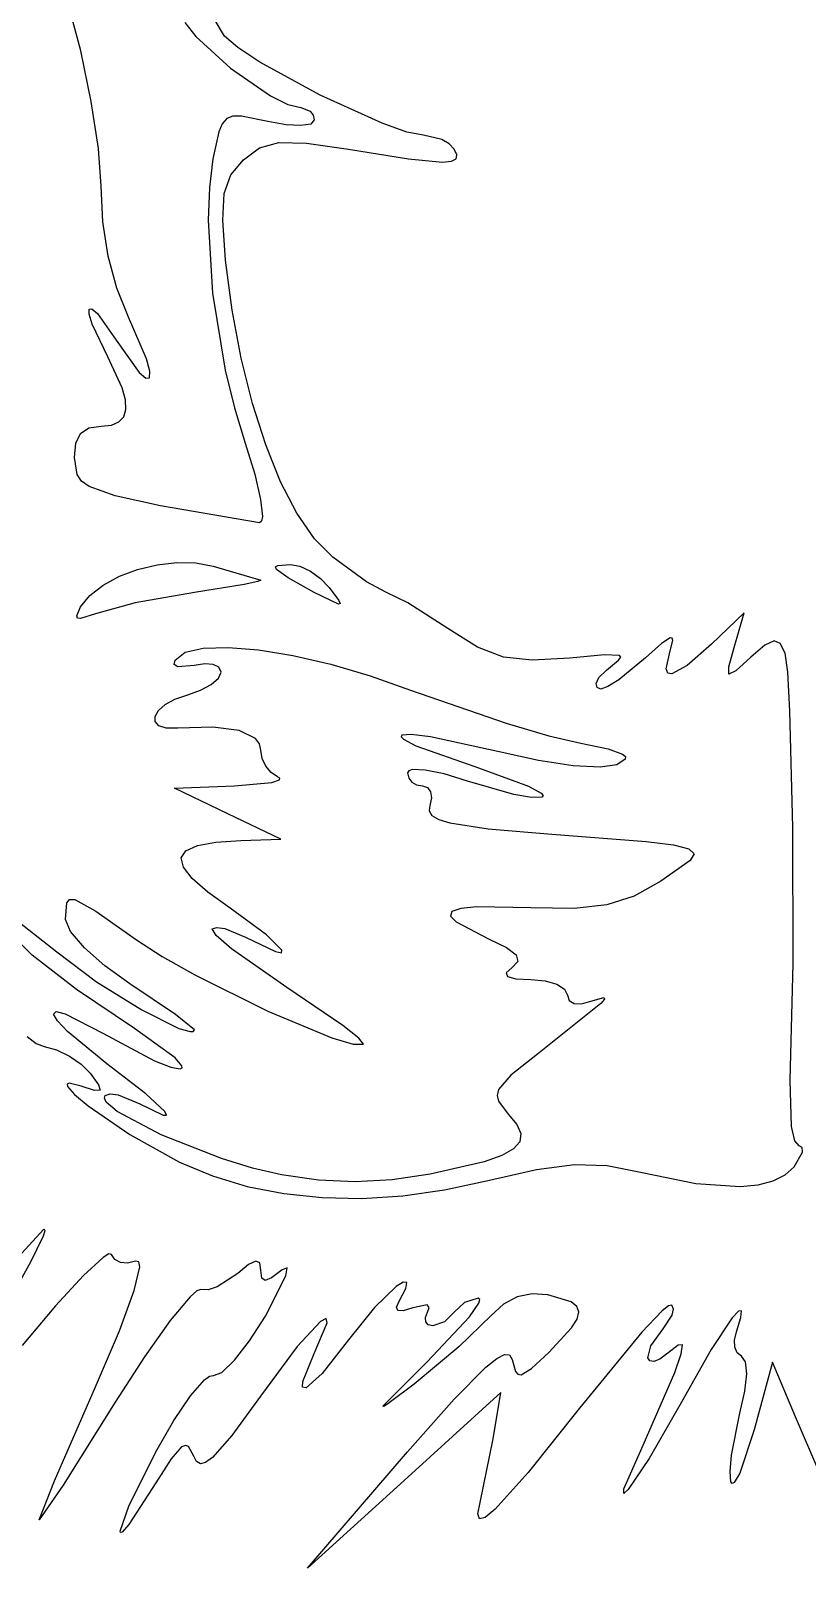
# Model space of a CAD drawing. Extents: x -210 to 584, y -218 to 350.
# Drawn here: x 95.9 to 151.8, y 94.3 to 204.9 of the extents above; entities that cross this region are included whole.
import ezdxf

# ---------------------------------------------------------------- set-up
doc = ezdxf.new("R2010")
doc.units = 0

msp = doc.modelspace()

# ---------------------------------------------------------------- linework, layer by layer
at = {"layer": 'Ebene 1'}
for p, q in [((99.507639, 203.443081), (98.57174, 206.92487)), ((109.870086, 204.50382), (108.599451, 206.636139)), ((106.999203, 205.46627), (107.788134, 204.477934)), ((107.788134, 204.477934), (110.301308, 202.194961)), ((110.813255, 203.671775), (109.870086, 204.50382)), ((112.411298, 202.616563), (110.813255, 203.671775)), ((100.270002, 199.799615), (99.507639, 203.443081)), ((116.746017, 200.248495), (112.411298, 202.616563)), ((110.301308, 202.194961), (113.175024, 200.20656)), ((113.175024, 200.20656), (114.414635, 199.586439)), ((121.222271, 198.223319), (116.746017, 200.248495)), ((100.783017, 196.412476), (100.270002, 199.799615)), ((114.414635, 199.586439), (115.34544, 199.3563)), ((115.34544, 199.3563), (116.037869, 199.094333)), ((109.694269, 198.198458), (109.448034, 197.614192)), ((110.021298, 198.559703), (109.694269, 198.198458)), ((110.471777, 198.726915), (110.021298, 198.559703)), ((111.088365, 198.729087), (110.471777, 198.726915)), ((112.99049, 198.35427), (111.088365, 198.729087)), ((114.305865, 198.114929), (112.99049, 198.35427)), ((115.364184, 198.055684), (114.305865, 198.114929)), ((116.069521, 198.173355), (115.364184, 198.055684)), ((116.037869, 199.094333), (116.24856, 198.810841)), ((116.32595, 198.46476), (116.069521, 198.173355)), ((116.24856, 198.810841), (116.32595, 198.46476)), ((122.997232, 197.596723), (121.222271, 198.223319)), ((109.448034, 197.614192), (109.02732, 195.66063)), ((124.188086, 197.36474), (122.997232, 197.596723)), ((125.508295, 197.071785), (124.188086, 197.36474)), ((126.045451, 196.755029), (125.508295, 197.071785)), ((100.97087, 193.69967), (100.783017, 196.412476)), ((111.234656, 195.60122), (112.391709, 196.46115)), ((112.391709, 196.46115), (113.760951, 196.845771)), ((113.760951, 196.845771), (115.753368, 196.796182)), ((115.753368, 196.796182), (118.779946, 196.35348)), ((118.779946, 196.35348), (123.112435, 195.665746)), ((126.403756, 196.36828), (126.045451, 196.755029)), ((126.582901, 195.962664), (126.403756, 196.36828)), ((126.535734, 195.672557), (126.582901, 195.962664)), ((109.02732, 195.66063), (108.772941, 193.598189)), ((110.316733, 194.512204), (111.234656, 195.60122)), ((123.112435, 195.665746), (125.568162, 195.438575)), ((125.568162, 195.438575), (126.21368, 195.497885)), ((126.21368, 195.497885), (126.535734, 195.672557)), ((101.10091, 191.129066), (100.97087, 193.69967)), ((108.772941, 193.598189), (108.690345, 191.252732)), ((109.837055, 193.178888), (110.316733, 194.512204)), ((109.733275, 191.252639), (109.837055, 193.178888)), ((101.48321, 188.665321), (101.10091, 191.129066)), ((108.690345, 191.252732), (109.008314, 185.99604)), ((109.943046, 188.38483), (109.733275, 191.252639)), ((102.106043, 186.363653), (101.48321, 188.665321)), ((110.40894, 184.775275), (109.943046, 188.38483)), ((102.95768, 184.27928), (102.106043, 186.363653)), ((109.008314, 185.99604), (109.916853, 180.457093)), ((100.10831, 184.860746), (100.314308, 184.884756)), ((100.108612, 184.482801), (100.10831, 184.860746)), ((100.314308, 184.884756), (100.71627, 184.534632)), ((111.058783, 181.317614), (110.40894, 184.775275)), ((100.325552, 183.771117), (100.108612, 184.482801)), ((101.45069, 181.42733), (100.325552, 183.771117)), ((100.71627, 184.534632), (102.06674, 182.63119)), ((104.240104, 181.289318), (102.95768, 184.27928)), ((102.06674, 182.63119), (103.709806, 180.308429)), ((102.497001, 179.186371), (101.45069, 181.42733)), ((103.709806, 180.308429), (104.202765, 179.879759)), ((104.478517, 180.389808), (104.240104, 181.289318)), ((104.462536, 179.91342), (104.478517, 180.389808)), ((109.916853, 180.457093), (110.57247, 177.758817)), ((111.871642, 178.069899), (111.058783, 181.317614)), ((102.729839, 178.327863), (102.497001, 179.186371)), ((104.202765, 179.879759), (104.462536, 179.91342)), ((102.768466, 177.637084), (102.729839, 178.327863)), ((102.261088, 176.737955), (102.612382, 177.108844)), ((102.612382, 177.108844), (102.768466, 177.637084)), ((110.57247, 177.758817), (111.35159, 175.20243)), ((112.826582, 175.090186), (111.871642, 178.069899)), ((99.160742, 175.212671), (99.502655, 175.915601)), ((99.502655, 175.915601), (100.098847, 176.318735)), ((100.098847, 176.318735), (100.97087, 176.44747)), ((100.97087, 176.44747), (101.714084, 176.519226)), ((101.714084, 176.519226), (102.261088, 176.737955)), ((99.05156, 174.18455), (99.160742, 175.212671)), ((111.35159, 175.20243), (112.036741, 172.978675)), ((113.902671, 172.436529), (112.826582, 175.090186)), ((99.252361, 172.950171), (99.05156, 174.18455)), ((99.573669, 172.48948), (99.252361, 172.950171)), ((112.036741, 172.978675), (112.460735, 171.157596)), ((100.104745, 172.098048), (99.573669, 172.48948)), ((101.983684, 171.417731), (100.104745, 172.098048)), ((115.078973, 170.166981), (113.902671, 172.436529)), ((105.26415, 170.69877), (101.983684, 171.417731)), ((112.38916, 169.47528), (105.26415, 170.69877)), ((112.460735, 171.157596), (112.589551, 169.927129)), ((112.38917, 169.47521), (112.38916, 169.47528)), ((112.532637, 169.592105), (112.38917, 169.47521)), ((112.589551, 169.927129), (112.532637, 169.592105)), ((116.334556, 168.339597), (115.078973, 170.166981)), ((117.648486, 167.01243), (116.334556, 168.339597)), ((102.292404, 165.634257), (103.605914, 166.12801)), ((103.605914, 166.12801), (105.002045, 166.468109)), ((105.002045, 166.468109), (106.416702, 166.634829)), ((106.416702, 166.634829), (107.785789, 166.608444)), ((107.785789, 166.608444), (109.04521, 166.36923)), ((109.04521, 166.36923), (112.48009, 165.36051)), ((113.538271, 166.305529), (113.689816, 166.415516)), ((113.607604, 166.127865), (113.538271, 166.305529)), ((114.455345, 165.514857), (113.607604, 166.127865)), ((113.689816, 166.415516), (114.6091, 166.48711)), ((114.6091, 166.48711), (115.288459, 166.356421)), ((115.288459, 166.356421), (116.042687, 166.00055)), ((116.042687, 166.00055), (116.779917, 165.473792)), ((120.084191, 165.235251), (117.648486, 167.01243)), ((100.169631, 164.264687), (101.125611, 165.006574)), ((101.125611, 165.006574), (102.292404, 165.634257)), ((111.273244, 165.047741), (107.68856, 164.47878)), ((112.25247, 165.25061), (111.273244, 165.047741)), ((112.48009, 165.36051), (112.25247, 165.25061)), ((116.32592, 164.46719), (114.455345, 165.514857)), ((116.779917, 165.473792), (117.40828, 164.83044)), ((117.40828, 164.83044), (118.099015, 163.897553)), ((121.476646, 164.49611), (120.084191, 165.235251)), ((99.48856, 163.42832), (100.169631, 164.264687)), ((103.421188, 163.718556), (100.57337, 162.94604)), ((107.68856, 164.47878), (103.421188, 163.718556)), ((118.06666, 163.63332), (116.32592, 164.46719)), ((118.099015, 163.897553), (118.179926, 163.684057)), ((123.05505, 163.727193), (121.476646, 164.49611)), ((125.937426, 161.87856), (123.05505, 163.727193)), ((99.220187, 162.785789), (99.48856, 163.42832)), ((99.283809, 162.636321), (99.220187, 162.785789)), ((99.48656, 162.59814), (99.283809, 162.636321)), ((100.57337, 162.94604), (99.4861, 162.59814)), ((99.4861, 162.59814), (99.48656, 162.59814)), ((118.179926, 163.684057), (118.06666, 163.63332)), ((118.06666, 163.63332), (118.06666, 163.63332)), ((147.275506, 163.00203), (144.935296, 160.76059)), ((146.549026, 160.5121), (147.275506, 163.00203)), ((128.083757, 160.547417), (125.937426, 161.87856)), ((107.03343, 160.169092), (108.332934, 160.470608)), ((108.332934, 160.470608), (110.116771, 160.523714)), ((110.116771, 160.523714), (112.29795, 160.339485)), ((129.959926, 159.823806), (128.083757, 160.547417)), ((141.31428, 160.79147), (140.171406, 159.76476)), ((141.947201, 161.204605), (141.31428, 160.79147)), ((141.942826, 160.26299), (142.135079, 161.022375)), ((142.092714, 161.186773), (141.947201, 161.204605)), ((142.135079, 161.022375), (142.092714, 161.186773)), ((144.935296, 160.76059), (143.167896, 159.21647)), ((146.172301, 159.130263), (146.549026, 160.5121)), ((148.764766, 160.674933), (147.750416, 159.80771)), ((149.429324, 161.004704), (148.764766, 160.674933)), ((149.873077, 160.813132), (149.429324, 161.004704)), ((150.225016, 160.11633), (149.873077, 160.813132)), ((106.247909, 159.298545), (106.30525, 159.60809)), ((106.489393, 159.123447), (106.247909, 159.298545)), ((106.30525, 159.60809), (107.03343, 160.169092)), ((108.433502, 159.349609), (107.68767, 159.22643)), ((109.04438, 159.299626), (108.433502, 159.349609)), ((109.457191, 159.092326), (109.04438, 159.299626)), ((112.29795, 160.339485), (114.789479, 159.928996)), ((114.789479, 159.928996), (117.504366, 159.303322)), ((117.504366, 159.303322), (120.35562, 158.473538)), ((132.023018, 159.597433), (129.959926, 159.823806)), ((134.730116, 159.758), (132.023018, 159.597433)), ((137.217475, 159.976294), (134.730116, 159.758)), ((138.288663, 159.939221), (137.217475, 159.976294)), ((137.363756, 158.88916), (138.238988, 159.594328)), ((138.238988, 159.594328), (138.385477, 159.808531)), ((140.171406, 159.76476), (138.246921, 158.182123)), ((138.385477, 159.808531), (138.288663, 159.939221)), ((141.671, 158.967633), (141.942826, 160.26299)), ((147.750416, 159.80771), (146.668033, 158.839456)), ((150.414549, 158.741328), (150.225016, 160.11633)), ((107.68767, 159.22643), (106.489393, 159.123447)), ((108.904085, 157.850799), (109.419518, 158.304339)), ((109.419518, 158.304339), (109.60882, 158.74355)), ((109.60882, 158.74355), (109.457191, 159.092326)), ((120.35562, 158.473538), (123.25625, 157.45072)), ((136.61477, 157.924949), (136.817352, 158.359039)), ((136.817352, 158.359039), (137.363756, 158.88916)), ((138.246921, 158.182123), (137.469091, 157.700739)), ((141.79028, 158.674905), (141.671, 158.967633)), ((142.079577, 158.618805), (141.79028, 158.674905)), ((143.167896, 159.21647), (142.079577, 158.618805)), ((146.176982, 158.593178), (146.172301, 159.130263)), ((146.668033, 158.839456), (146.176982, 158.593178)), ((150.571821, 155.956224), (150.414549, 158.741328)), ((106.293628, 156.798675), (107.20968, 157.11449)), ((107.20968, 157.11449), (108.141235, 157.436369)), ((108.141235, 157.436369), (108.904085, 157.850799)), ((123.25625, 157.45072), (130.136064, 155.063591)), ((136.684488, 157.631662), (136.61477, 157.924949)), ((136.954986, 157.52395), (136.684488, 157.631662)), ((137.469091, 157.700739), (136.954986, 157.52395)), ((104.86731, 155.560569), (105.110654, 155.982249)), ((105.110654, 155.982249), (105.590023, 156.408107)), ((105.590023, 156.408107), (106.293628, 156.798675)), ((104.871779, 155.18253), (104.86731, 155.560569)), ((105.135849, 154.887599), (104.871779, 155.18253)), ((105.67131, 154.71524), (105.135849, 154.887599)), ((130.136064, 155.063591), (133.216225, 154.16175)), ((150.772447, 147.566614), (150.571821, 155.956224)), ((106.48995, 154.70492), (105.67131, 154.71524)), ((109.028721, 154.784384), (106.48995, 154.70492)), ((110.912519, 154.537444), (109.028721, 154.784384)), ((112.084489, 153.979094), (110.912519, 154.537444)), ((112.385773, 153.587827), (112.084489, 153.979094)), ((122.634256, 154.196409), (122.591894, 154.086286)), ((122.591894, 154.086286), (122.743897, 153.924046)), ((123.291108, 154.253691), (122.634256, 154.196409)), ((122.743897, 153.924046), (123.641977, 153.449825)), ((124.692508, 154.082673), (123.291108, 154.253691)), ((129.64117, 153.00285), (124.692508, 154.082673)), ((133.216225, 154.16175), (135.51995, 153.62195)), ((112.48778, 153.12433), (112.385773, 153.587827)), ((112.582431, 152.536768), (112.48778, 153.12433)), ((123.641977, 153.449825), (127.89123, 151.94869)), ((132.459252, 152.38372), (129.64117, 153.00285)), ((135.51995, 153.62195), (137.481349, 153.218655)), ((137.481349, 153.218655), (138.525283, 152.852025)), ((138.525283, 152.852025), (138.723096, 152.670599)), ((138.723096, 152.670599), (138.71542, 152.484105)), ((112.840149, 151.980069), (112.582431, 152.536768)), ((113.221577, 151.517058), (112.840149, 151.980069)), ((123.131747, 151.643536), (123.0439, 151.48667)), ((123.383516, 151.729807), (123.131747, 151.643536)), ((124.308185, 151.700216), (123.383516, 151.729807)), ((125.676636, 151.417203), (124.308185, 151.700216)), ((127.89123, 151.94869), (131.740051, 150.546466)), ((134.959421, 152.006761), (132.459252, 152.38372)), ((136.91903, 151.896369), (134.959421, 152.006761)), ((138.11543, 152.07694), (136.91903, 151.896369)), ((138.71542, 152.484105), (138.11543, 152.07694)), ((106.25002, 150.40308), (110.56847, 150.55585)), ((110.56847, 150.55585), (113.266025, 150.81101)), ((113.68736, 151.21056), (113.221577, 151.517058)), ((113.266025, 150.81101), (113.812382, 151.003473)), ((113.840189, 151.106531), (113.68736, 151.21056)), ((113.812382, 151.003473), (113.840189, 151.106531)), ((123.0439, 151.48667), (123.127784, 151.123396)), ((123.127784, 151.123396), (123.356153, 150.825861)), ((123.356153, 150.825861), (123.694077, 150.6248)), ((123.694077, 150.6248), (124.10663, 150.55095)), ((124.10663, 150.55095), (124.478085, 150.440047)), ((124.478085, 150.440047), (124.70416, 150.138066)), ((127.3476, 150.90007), (125.676636, 151.417203)), ((130.700146, 149.933908), (127.3476, 150.90007)), ((131.740051, 150.546466), (132.666958, 150.035592)), ((110.08865, 148.55925), (106.25002, 150.40308)), ((124.767073, 149.691097), (124.64904, 149.14523)), ((124.70416, 150.138066), (124.767073, 149.691097)), ((131.963884, 149.724462), (130.700146, 149.933908)), ((132.7177, 149.74776), (131.963884, 149.724462)), ((132.666958, 150.035592), (132.811748, 149.859286)), ((132.811748, 149.859286), (132.7177, 149.74776)), ((113.92726, 146.71482), (110.08865, 148.55925)), ((124.64904, 149.14523), (124.601508, 148.755057)), ((124.601508, 148.755057), (124.798443, 148.422041)), ((124.798443, 148.422041), (125.281086, 148.136483)), ((125.281086, 148.136483), (126.090676, 147.888685)), ((126.090676, 147.888685), (128.855664, 147.467574)), ((128.855664, 147.467574), (133.42333, 147.08112)), ((150.792625, 137.769312), (150.772447, 147.566614)), ((107.087755, 145.892067), (107.915592, 146.263219)), ((107.915592, 146.263219), (109.23527, 146.504425)), ((109.23527, 146.504425), (111.0483, 146.62522)), ((111.0483, 146.62522), (113.92726, 146.71482)), ((133.42333, 147.08112), (140.228219, 146.558986)), ((140.228219, 146.558986), (142.183416, 146.318892)), ((142.183416, 146.318892), (143.300145, 146.038271)), ((143.300145, 146.038271), (143.67318, 145.676242)), ((106.750249, 145.381433), (107.087755, 145.892067)), ((106.901564, 144.72178), (106.750249, 145.381433)), ((143.397293, 145.191923), (141.27785, 143.69289)), ((143.67318, 145.676242), (143.397293, 145.191923)), ((107.540191, 143.903572), (106.901564, 144.72178)), ((108.66462, 142.917274), (107.540191, 143.903572)), ((110.27334, 141.75335), (108.66462, 142.917274)), ((141.27785, 143.69289), (139.353735, 142.621885)), ((98.41269, 140.94464), (98.502769, 142.133605)), ((98.502769, 142.133605), (98.701354, 142.380567)), ((98.701354, 142.380567), (99.078733, 142.374048)), ((99.078733, 142.374048), (100.599167, 141.535161)), ((112.882882, 139.844758), (110.27334, 141.75335)), ((126.866351, 141.735328), (126.23814, 141.51824)), ((128.019079, 141.851622), (126.866351, 141.735328)), ((131.91881, 141.79691), (128.019079, 141.851622)), ((135.039565, 141.747915), (131.91881, 141.79691)), ((137.39609, 141.998234), (135.039565, 141.747915)), ((139.353735, 142.621885), (137.39609, 141.998234)), ((95.090208, 140.736985), (97.79542, 138.61731)), ((98.778641, 140.072292), (98.41269, 140.94464)), ((100.599167, 141.535161), (103.52266, 139.48614)), ((126.23814, 141.51824), (126.129264, 141.196587)), ((126.129264, 141.196587), (126.534543, 140.766598)), ((126.534543, 140.766598), (128.86684, 139.56653)), ((96.015394, 138.389586), (94.080067, 140.300571)), ((99.775069, 138.908273), (98.778641, 140.072292)), ((103.52266, 139.48614), (105.377877, 138.289987)), ((108.98419, 140.2746), (109.315808, 140.375161)), ((109.26595, 139.794148), (108.98419, 140.2746)), ((110.373295, 138.83909), (109.26595, 139.794148)), ((109.315808, 140.375161), (109.878556, 140.29588)), ((109.878556, 140.29588), (111.38271, 139.67513)), ((111.38271, 139.67513), (113.528886, 138.634569)), ((113.998504, 138.748138), (112.882882, 139.844758)), ((128.86684, 139.56653), (130.160739, 138.935931)), ((99.215796, 135.898493), (96.015394, 138.389586)), ((97.79542, 138.61731), (100.652488, 136.468545)), ((101.249837, 137.604599), (99.775069, 138.908273)), ((105.377877, 138.289987), (107.714191, 136.971208)), ((114.35923, 136.05865), (110.373295, 138.83909)), ((113.528886, 138.634569), (113.967557, 138.557779)), ((113.967557, 138.557779), (113.998504, 138.748138)), ((130.160739, 138.935931), (130.85307, 138.399804)), ((130.85307, 138.399804), (130.972131, 137.922729)), ((103.05081, 136.31329), (101.249837, 137.604599)), ((130.54622, 137.46929), (130.149121, 137.100856)), ((130.972131, 137.922729), (130.54622, 137.46929)), ((150.598086, 129.38613), (150.792625, 137.769312)), ((100.652488, 136.468545), (103.907913, 134.449286)), ((106.326853, 134.111233), (103.05081, 136.31329)), ((107.714191, 136.971208), (112.975185, 134.358399)), ((118.383885, 133.318728), (114.35923, 136.05865)), ((130.149121, 137.100856), (130.243426, 136.838384)), ((130.243426, 136.838384), (130.832891, 136.679522)), ((130.832891, 136.679522), (131.92127, 136.62192)), ((131.92127, 136.62192), (132.94597, 136.528723)), ((132.94597, 136.528723), (133.785098, 136.28698)), ((133.785098, 136.28698), (134.352069, 135.933218)), ((103.37049, 133.0938), (99.215796, 135.898493)), ((134.352069, 135.933218), (134.5603, 135.50396)), ((134.5603, 135.50396), (134.685863, 135.111742)), ((134.685863, 135.111742), (135.035083, 134.90056)), ((135.566759, 134.88125), (136.23969, 135.06465)), ((136.23969, 135.06465), (137.174475, 135.338182)), ((137.216727, 135.217582), (136.949314, 134.899469)), ((137.174475, 135.338182), (137.216727, 135.217582)), ((97.549978, 134.144906), (97.734976, 134.322336)), ((97.826436, 133.65765), (97.549978, 134.144906)), ((97.734976, 134.322336), (98.384598, 134.166926)), ((98.384598, 134.166926), (101.09038, 132.76553)), ((103.907913, 134.449286), (106.580621, 133.114599)), ((107.68954, 133.01955), (106.326853, 134.111233)), ((112.975185, 134.358399), (117.595791, 132.432962)), ((136.949314, 134.899469), (132.38943, 131.26286)), ((135.035083, 134.90056), (135.566759, 134.88125)), ((98.561186, 132.88358), (97.826436, 133.65765)), ((101.39289, 130.56706), (98.561186, 132.88358)), ((101.09038, 132.76553), (104.823236, 130.773769)), ((106.306026, 130.987231), (103.37049, 133.0938)), ((106.580621, 133.114599), (107.391871, 132.877428)), ((107.391871, 132.877428), (107.612568, 132.896741)), ((107.612568, 132.896741), (107.68954, 133.01955)), ((119.53317, 132.407389), (118.383885, 133.318728)), ((95.650738, 132.531079), (96.307771, 132.033543)), ((96.307771, 132.033543), (96.887743, 131.81655)), ((96.887743, 131.81655), (97.774561, 131.568674)), ((117.595791, 132.432962), (119.131621, 131.9734)), ((119.131621, 131.9734), (119.86616, 131.98015)), ((119.86616, 131.98015), (119.53317, 132.407389)), ((97.774561, 131.568674), (98.691565, 131.122213)), ((98.691565, 131.122213), (99.530551, 130.540485)), ((99.530551, 130.540485), (100.183313, 129.88681)), ((104.190177, 128.397197), (101.39289, 130.56706)), ((104.823236, 130.773769), (106.006062, 130.31176)), ((106.790299, 130.424657), (106.306026, 130.987231)), ((132.38943, 131.26286), (130.481789, 129.736152)), ((100.183313, 129.88681), (100.785562, 129.059314)), ((106.006062, 130.31176), (106.67603, 130.197445)), ((106.67603, 130.197445), (106.805304, 130.268746)), ((106.805304, 130.268746), (106.790299, 130.424657)), ((130.481789, 129.736152), (129.59223, 128.70535)), ((98.680853, 129.171815), (98.53704, 129.105837)), ((98.53704, 129.105837), (98.56168, 128.941822)), ((98.56168, 128.941822), (99.057255, 128.365352)), ((99.532906, 128.96399), (98.680853, 129.171815)), ((99.057255, 128.365352), (100.049445, 127.533748)), ((100.498196, 128.651782), (99.532906, 128.96399)), ((100.903136, 128.665598), (100.498196, 128.651782)), ((100.785562, 129.059314), (100.903136, 128.665598)), ((101.2763, 128.29065), (101.624775, 128.400655)), ((101.624775, 128.400655), (102.210879, 128.323733)), ((102.210879, 128.323733), (103.7687, 127.6881)), ((105.563429, 127.139791), (104.190177, 128.397197)), ((129.59223, 128.70535), (129.484296, 128.283561)), ((150.691067, 126.04465), (150.598086, 129.38613)), ((100.049445, 127.533748), (103.051142, 125.470499)), ((101.210119, 128.080925), (101.2763, 128.29065)), ((101.342844, 127.813481), (101.210119, 128.080925)), ((102.13273, 127.13802), (101.342844, 127.813481)), ((103.7687, 127.6881), (105.445364, 126.87628)), ((129.484296, 128.283561), (129.576961, 127.874925)), ((129.576961, 127.874925), (130.29219, 126.94935)), ((105.304314, 125.45287), (102.13273, 127.13802)), ((105.445364, 126.87628), (105.695016, 126.878709)), ((105.695016, 126.878709), (105.563429, 127.139791)), ((130.29219, 126.94935), (130.908108, 126.198459)), ((130.908108, 126.198459), (131.192172, 125.541782)), ((103.051142, 125.470499), (106.621716, 123.48281)), ((109.634615, 123.756492), (105.304314, 125.45287)), ((131.192172, 125.541782), (131.122089, 124.962096)), ((150.912764, 125.028113), (150.691067, 126.04465)), ((151.223946, 124.65476), (150.912764, 125.028113)), ((129.830295, 123.964786), (128.563995, 123.512711)), ((130.675561, 124.442172), (129.830295, 123.964786)), ((131.122089, 124.962096), (130.675561, 124.442172)), ((150.875416, 123.16068), (151.470637, 124.215865)), ((151.45826, 124.536864), (151.223946, 124.65476)), ((151.470637, 124.215865), (151.45826, 124.536864)), ((106.621716, 123.48281), (108.985377, 122.497751)), ((111.8729, 123.066997), (109.634615, 123.756492)), ((113.9672, 122.57018), (111.8729, 123.066997)), ((128.563995, 123.512711), (124.67911, 122.61559)), ((128.735416, 122.14765), (132.32511, 122.969332)), ((132.32511, 122.969332), (135.060173, 123.330416)), ((135.060173, 123.330416), (137.400433, 123.257042)), ((137.400433, 123.257042), (139.805716, 122.77535)), ((150.231301, 122.572245), (150.875416, 123.16068)), ((108.985377, 122.497751), (111.498394, 121.74433)), ((111.498394, 121.74433), (114.14331, 121.223609)), ((116.626421, 122.185746), (113.9672, 122.57018)), ((119.26306, 122.0652), (116.626421, 122.185746)), ((121.929514, 122.208448), (119.26298, 122.0652)), ((119.26298, 122.0652), (119.26306, 122.0652)), ((124.67911, 122.61559), (121.929514, 122.208448)), ((125.692844, 121.48895), (128.735416, 122.14765)), ((139.805716, 122.77535), (143.793153, 121.943832)), ((143.793153, 121.943832), (146.992778, 121.731775)), ((146.992778, 121.731775), (148.285195, 121.857625)), ((148.285195, 121.857625), (149.366298, 122.137838)), ((149.366298, 122.137838), (150.231301, 122.572245)), ((114.14331, 121.223609), (116.902668, 120.936649)), ((116.902668, 120.936649), (119.759015, 120.884511)), ((119.759015, 120.884511), (122.694892, 121.068258)), ((122.694892, 121.068258), (125.692844, 121.48895)), ((96.85929, 118.67703), (94.459402, 116.051479)), ((96.834781, 118.193344), (96.937108, 118.569026)), ((96.937108, 118.569026), (96.85929, 118.67703)), ((95.92578, 116.328918), (96.834781, 118.193344)), ((90.14298, 105.97763), (95.92578, 116.328918)), ((101.113338, 116.639027), (99.696579, 115.342795)), ((101.532565, 116.88772), (101.113338, 116.639027)), ((101.72382, 116.83443), (101.532565, 116.88772)), ((101.962966, 116.476981), (101.72382, 116.83443)), ((102.368667, 116.267804), (101.962966, 116.476981)), ((102.884218, 116.222597), (102.368667, 116.267804)), ((103.45291, 116.35706), (102.884218, 116.222597)), ((103.694841, 116.320036), (103.45291, 116.35706)), ((103.758024, 115.951001), (103.694841, 116.320036)), ((112.112965, 116.37052), (111.593755, 116.118448)), ((112.399855, 116.236515), (112.112965, 116.37052)), ((112.48802, 115.72139), (112.399855, 116.236515)), ((99.696579, 115.342795), (97.684768, 113.159935)), ((103.361271, 114.257813), (103.758024, 115.951001)), ((110.80863, 115.47534), (109.339696, 114.511416)), ((111.593755, 116.118448), (110.80863, 115.47534)), ((112.554129, 115.149737), (112.48802, 115.72139)), ((112.790556, 114.963835), (112.554129, 115.149737)), ((113.254453, 115.164836), (112.790556, 114.963835)), ((112.80341, 112.41598), (114.275335, 115.311399)), ((114.00297, 115.75389), (113.254453, 115.164836)), ((114.376866, 115.894054), (114.00297, 115.75389)), ((114.275335, 115.311399), (114.376866, 115.894054)), ((102.288913, 111.359318), (103.361271, 114.257813)), ((107.866714, 114.227416), (107.381246, 113.801286)), ((108.16651, 114.32609), (107.866714, 114.227416)), ((108.672771, 114.302588), (108.16651, 114.32609)), ((109.339696, 114.511416), (108.672771, 114.302588)), ((122.224364, 114.535877), (120.670265, 113.040922)), ((122.731527, 114.852017), (122.224364, 114.535877)), ((122.46292, 113.5278), (122.910018, 114.393585)), ((122.979816, 114.819789), (122.731527, 114.852017)), ((122.910018, 114.393585), (122.979816, 114.819789)), ((132.001933, 114.017605), (130.938167, 113.79584)), ((133.14423, 113.93583), (132.001933, 114.017605)), ((134.814639, 113.440502), (133.14423, 113.93583)), ((97.684768, 113.159935), (95.28913, 110.30465)), ((107.381246, 113.801286), (105.954646, 112.09952)), ((120.670265, 113.040922), (118.79122, 110.69978)), ((122.256078, 113.052104), (122.46292, 113.5278)), ((122.343842, 112.80981), (122.256078, 113.052104)), ((123.41581, 113.01852), (122.729368, 112.799191)), ((124.443645, 113.219502), (123.41581, 113.01852)), ((124.595412, 113.042553), (124.443645, 113.219502)), ((124.47671, 112.68964), (124.595412, 113.042553)), ((127.149491, 113.404646), (126.40275, 112.7013)), ((128.11221, 113.69715), (127.149491, 113.404646)), ((127.499205, 112.354899), (128.169297, 113.336599)), ((128.239145, 113.603889), (128.11221, 113.69715)), ((128.169297, 113.336599), (128.239145, 113.603889)), ((129.957805, 113.272238), (129.06572, 112.4485)), ((130.938167, 113.79584), (129.957805, 113.272238)), ((135.23532, 113.116922), (134.814639, 113.440502)), ((135.380117, 112.71133), (135.23532, 113.116922)), ((141.837606, 113.158004), (141.380976, 112.794326)), ((142.067786, 113.21135), (141.837606, 113.158004)), ((142.1812, 112.907654), (142.067786, 113.21135)), ((142.103399, 112.481951), (142.1812, 112.907654)), ((105.954646, 112.09952), (104.089419, 109.486512)), ((111.668237, 110.642983), (112.80341, 112.41598)), ((116.76847, 112.036721), (115.089601, 110.223448)), ((116.32583, 109.71313), (117.255476, 111.925511)), ((117.175005, 112.23272), (116.76847, 112.036721)), ((117.255476, 111.925511), (117.175005, 112.23272)), ((122.729368, 112.799191), (122.343842, 112.80981)), ((124.32473, 112.307305), (124.47671, 112.68964)), ((124.344377, 111.994161), (124.32473, 112.307305)), ((124.523457, 111.782554), (124.344377, 111.994161)), ((124.45707, 109.12777), (127.499205, 112.354899)), ((124.84977, 111.70483), (124.523457, 111.782554)), ((125.70186, 111.997629), (124.84977, 111.70483)), ((126.40275, 112.7013), (125.70186, 111.997629)), ((129.06572, 112.4485), (126.735134, 110.19382)), ((134.843452, 111.5599), (135.249379, 112.200173)), ((135.249379, 112.200173), (135.380117, 112.71133)), ((141.380976, 112.794326), (139.89753, 111.257594)), ((141.454816, 111.49024), (142.103399, 112.481951)), ((146.41636, 112.285209), (144.900533, 110.00633)), ((146.871943, 112.778472), (146.41636, 112.285209)), ((146.713866, 111.27181), (147.046989, 112.305252)), ((147.090917, 112.796313), (146.871943, 112.778472)), ((147.046989, 112.305252), (147.090917, 112.796313)), ((100.56721, 107.33734), (102.288913, 111.359318)), ((110.583775, 109.247034), (111.668237, 110.642983)), ((118.79122, 110.69978), (116.895704, 108.282202)), ((133.20743, 109.7978), (134.843452, 111.5599)), ((139.89753, 111.257594), (135.414056, 105.798)), ((140.560643, 110.277524), (141.454816, 111.49024)), ((146.579264, 110.692026), (146.713866, 111.27181)), ((146.603559, 110.170235), (146.579264, 110.692026)), ((115.089601, 110.223448), (112.44366, 106.66238)), ((115.489024, 107.719274), (116.32583, 109.71313)), ((126.735134, 110.19382), (123.5238, 107.52385)), ((129.466141, 109.356054), (130.029919, 109.644874)), ((130.029919, 109.644874), (130.391851, 109.616917)), ((130.391851, 109.616917), (130.56838, 109.28669)), ((131.96103, 108.64452), (133.20743, 109.7978)), ((140.351044, 109.410208), (140.560643, 110.277524)), ((141.789216, 109.7403), (141.212841, 109.319332)), ((142.530858, 110.319373), (141.789216, 109.7403)), ((142.290526, 108.36096), (142.751919, 109.711133)), ((142.841895, 110.336794), (142.530858, 110.319373)), ((142.751919, 109.711133), (142.841895, 110.336794)), ((144.900533, 110.00633), (142.753776, 106.22751)), ((146.774737, 109.763584), (146.603559, 110.170235)), ((147.080786, 109.52922), (146.774737, 109.763584)), ((147.377734, 109.130386), (147.080786, 109.52922)), ((104.089419, 109.486512), (101.98827, 106.22798)), ((109.672946, 108.368223), (110.583775, 109.247034)), ((121.253542, 105.930839), (124.45707, 109.12777)), ((126.399278, 106.443873), (128.684071, 108.735951)), ((128.684071, 108.735951), (129.466141, 109.356054)), ((130.56838, 109.28669), (130.812669, 108.422102)), ((130.812669, 108.422102), (130.985193, 108.227544)), ((131.219831, 108.197), (131.96103, 108.64452)), ((140.487619, 109.186428), (140.351044, 109.410208)), ((140.77693, 109.145422), (140.487619, 109.186428)), ((141.212841, 109.319332), (140.77693, 109.145422)), ((147.4563, 108.265631), (147.377734, 109.130386)), ((149.310636, 109.10585), (147.996326, 104.23459)), ((150.981436, 105.17644), (149.310636, 109.10585)), ((97.614316, 100.573728), (100.56721, 107.33734)), ((107.416489, 106.683496), (108.412963, 107.827627)), ((108.412963, 107.827627), (108.78816, 108.101559)), ((108.78816, 108.101559), (109.05867, 108.14664)), ((109.05867, 108.14664), (109.672946, 108.368223)), ((115.48828, 107.304226), (115.489024, 107.719274)), ((115.736977, 107.265499), (115.48828, 107.304226)), ((116.895704, 108.282202), (115.736977, 107.265499)), ((123.5238, 107.52385), (121.728208, 106.169393)), ((130.985193, 108.227544), (131.219831, 108.197)), ((139.836176, 102.73498), (142.290526, 108.36096)), ((147.318444, 107.00568), (147.4563, 108.265631)), ((101.98827, 106.22798), (98.232945, 100.247888)), ((106.205213, 104.894818), (107.416489, 106.683496)), ((112.44366, 106.66238), (110.376961, 103.820623)), ((129.752496, 106.92148), (122.799956, 100.59847)), ((123.04398, 102.65259), (126.399278, 106.443873)), ((129.194756, 103.58664), (129.752496, 106.92148)), ((142.753776, 106.22751), (140.43453, 102.163505)), ((146.966126, 105.42126), (147.318444, 107.00568)), ((121.32279, 105.905529), (121.253542, 105.930839)), ((121.728208, 106.169393), (121.32279, 105.905529)), ((135.414056, 105.798), (131.731553, 101.163084)), ((146.359057, 102.409108), (146.966126, 105.42126)), ((152.652836, 101.24765), (150.981436, 105.17644)), ((104.9151, 102.64216), (106.205213, 104.894818)), ((147.996326, 104.23459), (146.961491, 101.126931)), ((106.762181, 103.000268), (106.008854, 102.149657)), ((107.041578, 103.116397), (106.762181, 103.000268)), ((107.27434, 103.039217), (107.041578, 103.116397)), ((107.65459, 102.34334), (107.27434, 103.039217)), ((110.376961, 103.820623), (108.989795, 102.243613)), ((128.270686, 99.00623), (129.194756, 103.58664)), ((102.983326, 98.750909), (104.9151, 102.64216)), ((106.008854, 102.149657), (104.9051, 100.41055)), ((107.855334, 101.953916), (107.65459, 102.34334)), ((108.132294, 101.796226), (107.855334, 101.953916)), ((108.504203, 101.887162), (108.132294, 101.796226)), ((108.989795, 102.243613), (108.504203, 101.887162)), ((115.846, 94.2747), (123.04398, 102.65259)), ((138.61102, 99.980652), (139.836176, 102.73498)), ((140.43453, 102.163505), (138.932041, 99.93569)), ((146.257439, 101.234139), (146.359057, 102.409108)), ((131.731553, 101.163084), (129.35506, 98.525646)), ((146.318786, 100.49539), (146.257439, 101.234139)), ((146.961491, 101.126931), (146.563594, 100.440324)), ((96.52857, 97.7605), (97.614316, 100.573728)), ((98.232945, 100.247888), (96.52857, 97.7605)), ((104.9051, 100.41055), (102.977601, 97.419371)), ((122.799956, 100.59847), (115.846, 94.2747)), ((138.601053, 99.646787), (138.61102, 99.980652)), ((138.932041, 99.93569), (138.601053, 99.646787)), ((146.418612, 100.367482), (146.318786, 100.49539)), ((146.563594, 100.440324), (146.418612, 100.367482)), ((102.337251, 96.938069), (102.983326, 98.750909)), ((128.102688, 98.185165), (128.270686, 99.00623)), ((129.35506, 98.525646), (128.637081, 97.937468)), ((102.977601, 97.419371), (102.496578, 96.878469)), ((128.222222, 97.826443), (128.102688, 98.185165)), ((128.637081, 97.937468), (128.222222, 97.826443)), ((102.376708, 96.834891), (102.337251, 96.938069)), ((102.496578, 96.878469), (102.376708, 96.834891))]:
    msp.add_line(p, q, dxfattribs=at)

doc.saveas('drawing.dxf')
